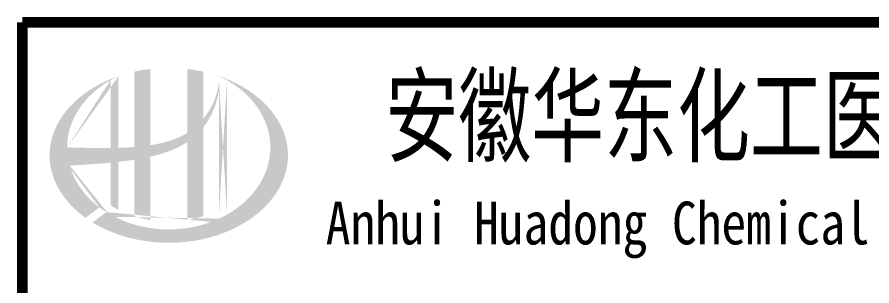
# Model space of a CAD drawing. Extents: x 4414382 to 4540065, y -615151 to -235742.
# Drawn here: x 4513027 to 4518623, y -606321 to -604563 of the extents above; entities that cross this region are included whole.
import ezdxf
from ezdxf.enums import TextEntityAlignment as Align

# ---------------------------------------------------------------- set-up
doc = ezdxf.new("R2010")
doc.units = 0
doc.header["$LTSCALE"] = 1000
doc.header["$MEASUREMENT"] = 0
doc.layers.get('0').update_dxf_attribs({"linetype": 'CONTINUOUS'})
doc.styles.add('宋体', font='', dxfattribs={"width": 0.7})
doc.styles.get('宋体').set_extended_font_data('SimSun')

msp = doc.modelspace()

# ---------------------------------------------------------------- hatches: boundary and pattern name
h = msp.add_hatch(color=256)
edge = h.paths.add_edge_path()
edge.add_spline(control_points=[(4513898.7, -605475.9), (4513904.8, -605474.6), (4513910.9, -605473.1), (4513960, -605461.2), (4514002.6, -605448.3), (4514077.6, -605417.1), (4514110.5, -605400.2), (4514141.4, -605379.6)], knot_values=[61.629012, 61.629012, 61.629012, 61.629012, 63.330431, 63.330431, 75.353634, 75.353634, 85.398649, 85.398649, 85.398649, 85.398649], degree=3, periodic=0)
edge.add_line((4514141.4, -605379.6), (4514141.4, -605889.8))
edge.add_spline(control_points=[(4514141.4, -605889.8), (4514158.5, -605887.1), (4514175.5, -605883.7), (4514210.3, -605875.7), (4514228, -605870.8), (4514245.4, -605865.4)], knot_values=[4.908456, 4.908456, 4.908456, 4.908456, 4.992821, 4.992821, 5.083034, 5.083034, 5.083034, 5.083034], degree=3, periodic=0)
edge.add_line((4514245.4, -605865.4), (4514245.4, -605284))
edge.add_spline(control_points=[(4514245.4, -605284), (4514254, -605273), (4514262.2, -605261.7), (4514288.3, -605222), (4514304, -605192.1), (4514333.2, -605119.3), (4514344.4, -605075.5), (4514349.1, -605030.2), (4514349.2, -605028.9), (4514349.4, -605027.6)], knot_values=[97.991744, 97.991744, 97.991744, 97.991744, 101.64219, 101.64219, 110.337975, 110.337975, 121.934322, 121.934322, 122.270691, 122.270691, 122.270691, 122.270691], degree=3, periodic=0)
edge.add_line((4514349.4, -605027.6), (4514349.4, -604957.2))
edge.add_spline(control_points=[(4514349.4, -604957.2), (4514349.3, -604964.8), (4514348.9, -604972.5), (4514348.4, -604980.2)], knot_values=[126.194075, 126.194075, 126.194075, 126.194075, 128.396762, 128.396762, 128.396762, 128.396762], degree=3, periodic=0)
edge.add_spline(control_points=[(4514348.4, -604980.2), (4514347.9, -604986.4), (4514347.3, -604992.6), (4514346.5, -604998.8)], knot_values=[124.417049, 124.417049, 124.417049, 124.417049, 126.194075, 126.194075, 126.194075, 126.194075], degree=3, periodic=0)
edge.add_spline(control_points=[(4514346.5, -604998.8), (4514345.3, -605007.9), (4514343.9, -605017.1), (4514342.1, -605026.2)], knot_values=[121.80529, 121.80529, 121.80529, 121.80529, 124.417049, 124.417049, 124.417049, 124.417049], degree=3, periodic=0)
edge.add_spline(control_points=[(4514342.1, -605026.2), (4514339.7, -605038.3), (4514336.8, -605050.4), (4514333.3, -605062.5)], knot_values=[118.31574, 118.31574, 118.31574, 118.31574, 121.80529, 121.80529, 121.80529, 121.80529], degree=3, periodic=0)
edge.add_spline(control_points=[(4514333.3, -605062.5), (4514329.8, -605074.6), (4514325.7, -605086.6), (4514321.2, -605098.5)], knot_values=[114.795988, 114.795988, 114.795988, 114.795988, 118.31574, 118.31574, 118.31574, 118.31574], degree=3, periodic=0)
edge.add_spline(control_points=[(4514321.2, -605098.5), (4514316.7, -605110.2), (4514311.7, -605121.7), (4514306.3, -605133)], knot_values=[111.329641, 111.329641, 111.329641, 111.329641, 114.795988, 114.795988, 114.795988, 114.795988], degree=3, periodic=0)
edge.add_spline(control_points=[(4514306.3, -605133), (4514300.8, -605144.6), (4514294.7, -605155.9), (4514288.3, -605167)], knot_values=[107.79529, 107.79529, 107.79529, 107.79529, 111.329641, 111.329641, 111.329641, 111.329641], degree=3, periodic=0)
edge.add_spline(control_points=[(4514288.3, -605167), (4514282, -605177.8), (4514275.3, -605188.4), (4514268.1, -605198.6)], knot_values=[104.343579, 104.343579, 104.343579, 104.343579, 107.79529, 107.79529, 107.79529, 107.79529], degree=3, periodic=0)
edge.add_spline(control_points=[(4514268.1, -605198.6), (4514260.9, -605209), (4514253.3, -605219.1), (4514245.4, -605228.8)], knot_values=[100.8507, 100.8507, 100.8507, 100.8507, 104.343579, 104.343579, 104.343579, 104.343579], degree=3, periodic=0)
edge.add_line((4514245.4, -605228.8), (4514245.4, -604919.5))
edge.add_spline(control_points=[(4514245.4, -604919.5), (4514211.3, -604911.9), (4514176.5, -604906.1), (4514141.4, -604902)], knot_values=[4.423999, 4.423999, 4.423999, 4.423999, 4.558741, 4.558741, 4.558741, 4.558741], degree=3, periodic=0)
edge.add_line((4514141.4, -604902), (4514141.4, -605320.1))
edge.add_spline(control_points=[(4514141.4, -605320.1), (4514069.4, -605364.7), (4513985.2, -605387.9), (4513898.7, -605400.9)], knot_values=[63.246215, 63.246215, 63.246215, 63.246215, 87.689124, 87.689124, 87.689124, 87.689124], degree=3, periodic=0)
edge.add_line((4513898.7, -605400.9), (4513898.7, -604902))
edge.add_spline(control_points=[(4513898.7, -604902), (4513863.5, -604906.1), (4513828.8, -604911.9), (4513794.7, -604919.5)], knot_values=[4.866038, 4.866038, 4.866038, 4.866038, 5.000777, 5.000777, 5.000777, 5.000777], degree=3, periodic=0)
edge.add_line((4513794.7, -604919.5), (4513794.7, -605412.3))
edge.add_spline(control_points=[(4513794.7, -605412.3), (4513793, -605412.5), (4513758.1, -605415.1), (4513723.5, -605416.8), (4513690.7, -605417.9)], knot_values=[43.657356, 43.657356, 43.657356, 43.657356, 44.134253, 53.497092, 53.497092, 53.497092, 53.497092], degree=3, periodic=0)
edge.add_line((4513690.7, -605417.9), (4513690.7, -604948.8))
edge.add_spline(control_points=[(4513690.7, -604948.8), (4513673.7, -604954.6), (4513656.9, -604960.9), (4513640.5, -604967.6)], knot_values=[5.14157, 5.14157, 5.14157, 5.14157, 5.212921, 5.212921, 5.212921, 5.212921], degree=3, periodic=0)
edge.add_spline(control_points=[(4513640.5, -604967.6), (4513633.6, -604970.5), (4513626.7, -604973.4), (4513594.5, -604987.6), (4513570, -604999.8), (4513546.5, -605013)], knot_values=[5.212921, 5.212921, 5.212921, 5.212921, 5.24296, 5.24296, 5.355623, 5.355623, 5.355623, 5.355623], degree=3, periodic=0)
edge.add_spline(control_points=[(4513546.5, -605013), (4513531.6, -605021.4), (4513517.2, -605030.1), (4513503.2, -605039.2)], knot_values=[5.355623, 5.355623, 5.355623, 5.355623, 5.426974, 5.426974, 5.426974, 5.426974], degree=3, periodic=0)
edge.add_spline(control_points=[(4513503.2, -605039.2), (4513495.8, -605044), (4513488.5, -605049), (4513475, -605058.4), (4513468.8, -605063), (4513462.6, -605067.6)], knot_values=[5.426974, 5.426974, 5.426974, 5.426974, 5.464765, 5.464765, 5.498325, 5.498325, 5.498325, 5.498325], degree=3, periodic=0)
edge.add_spline(control_points=[(4513462.6, -605067.6), (4513436.6, -605087.1), (4513412.5, -605108), (4513390.6, -605130)], knot_values=[5.498325, 5.498325, 5.498325, 5.498325, 5.641027, 5.641027, 5.641027, 5.641027], degree=3, periodic=0)
edge.add_spline(control_points=[(4513390.6, -605130), (4513383.6, -605137), (4513376.8, -605144.1), (4513356.4, -605166.7), (4513343.5, -605182.5), (4513331.7, -605198.7)], knot_values=[5.641027, 5.641027, 5.641027, 5.641027, 5.686569, 5.686569, 5.783729, 5.783729, 5.783729, 5.783729], degree=3, periodic=0)
edge.add_spline(control_points=[(4513331.7, -605198.7), (4513316.6, -605219.5), (4513303.3, -605240.9), (4513290.2, -605265.8), (4513288.6, -605269), (4513287, -605272.2)], knot_values=[5.783729, 5.783729, 5.783729, 5.783729, 5.908374, 5.908374, 5.92643, 5.92643, 5.92643, 5.92643], degree=3, periodic=0)
edge.add_spline(control_points=[(4513287, -605272.2), (4513274.5, -605297.3), (4513264.5, -605323), (4513257, -605348.9)], knot_values=[5.92643, 5.92643, 5.92643, 5.92643, 6.069132, 6.069132, 6.069132, 6.069132], degree=3, periodic=0)
edge.add_spline(control_points=[(4513257, -605348.9), (4513253.7, -605360), (4513251, -605371.2), (4513245.6, -605397.3), (4513243.4, -605412.4), (4513241.9, -605427.4)], knot_values=[6.069132, 6.069132, 6.069132, 6.069132, 6.130179, 6.130179, 6.211834, 6.211834, 6.211834, 6.211834], degree=3, periodic=0)
edge.add_spline(control_points=[(4513241.9, -605427.4), (4513240.7, -605440.6), (4513240, -605453.8), (4513240, -605467)], knot_values=[6.211834, 6.211834, 6.211834, 6.211834, 6.283185, 6.283185, 6.283185, 6.283185], degree=3, periodic=0)
edge.add_spline(control_points=[(4513240, -605467), (4513240, -605476.3), (4513240.3, -605485.6), (4513241, -605495)], knot_values=[6.283185, 6.283185, 6.283185, 6.283185, 6.333655, 6.333655, 6.333655, 6.333655], degree=3, periodic=0)
edge.add_spline(control_points=[(4513241, -605495), (4513242.2, -605513.6), (4513244.7, -605532.2), (4513248.5, -605550.7)], knot_values=[6.333655, 6.333655, 6.333655, 6.333655, 6.434594, 6.434594, 6.434594, 6.434594], degree=3, periodic=0)
edge.add_spline(control_points=[(4513248.5, -605550.7), (4513248.8, -605552), (4513249, -605553.2), (4513252.9, -605571.7), (4513257.7, -605588.9), (4513263.6, -605605.9)], knot_values=[6.434594, 6.434594, 6.434594, 6.434594, 6.441278, 6.441278, 6.535532, 6.535532, 6.535532, 6.535532], degree=3, periodic=0)
edge.add_spline(control_points=[(4513263.6, -605605.9), (4513269.8, -605624.1), (4513277.3, -605642.1), (4513286.1, -605659.9)], knot_values=[6.535532, 6.535532, 6.535532, 6.535532, 6.636471, 6.636471, 6.636471, 6.636471], degree=3, periodic=0)
edge.add_spline(control_points=[(4513286.1, -605659.9), (4513288.3, -605664.4), (4513290.6, -605668.9), (4513299.9, -605686.5), (4513307.6, -605699.6), (4513316, -605712.4)], knot_values=[6.636471, 6.636471, 6.636471, 6.636471, 6.661894, 6.661894, 6.73741, 6.73741, 6.73741, 6.73741], degree=3, periodic=0)
edge.add_spline(control_points=[(4513316, -605712.4), (4513327.2, -605729.6), (4513339.5, -605746.4), (4513353.1, -605762.7)], knot_values=[6.73741, 6.73741, 6.73741, 6.73741, 6.838349, 6.838349, 6.838349, 6.838349], degree=3, periodic=0)
edge.add_spline(control_points=[(4513353.1, -605762.7), (4513359, -605769.9), (4513365.1, -605777), (4513379.7, -605792.9), (4513388.2, -605801.7), (4513397.1, -605810.4)], knot_values=[6.838349, 6.838349, 6.838349, 6.838349, 6.88251, 6.88251, 6.939288, 6.939288, 6.939288, 6.939288], degree=3, periodic=0)
edge.add_spline(control_points=[(4513397.1, -605810.4), (4513412.8, -605825.8), (4513429.7, -605840.6), (4513447.6, -605854.8)], knot_values=[6.939288, 6.939288, 6.939288, 6.939288, 7.040227, 7.040227, 7.040227, 7.040227], degree=3, periodic=0)
edge.add_spline(control_points=[(4513447.6, -605854.8), (4513456.6, -605861.9), (4513465.7, -605868.8), (4513475.2, -605875.6)], knot_values=[7.040227, 7.040227, 7.040227, 7.040227, 7.090696, 7.090696, 7.090696, 7.090696], degree=3, periodic=0)
edge.add_line((4513475.2, -605875.6), (4513566.4, -605807.2))
edge.add_ellipse((4514020, -605415), major_axis=(665, 0), ratio=0.806676, start_angle=192.819, end_angle=226.9853, ccw=False)
edge.add_spline(control_points=[(4513371.6, -605534), (4513395.6, -605532.5), (4513419.7, -605531.1), (4513508.4, -605525.6), (4513573.2, -605521.2), (4513638.7, -605514.9)], knot_values=[11.398263, 11.398263, 11.398263, 11.398263, 18.40729, 18.40729, 37.18094, 37.18094, 37.18094, 37.18094], degree=3, periodic=0)
edge.add_line((4513638.7, -605514.9), (4513638.7, -605794))
edge.add_spline(control_points=[(4513638.7, -605794), (4513642.3, -605796.2), (4513645.8, -605798.4), (4513662.8, -605808.6), (4513676.6, -605816.2), (4513690.7, -605823.3)], knot_values=[4.049945, 4.049945, 4.049945, 4.049945, 4.072021, 4.072021, 4.153257, 4.153257, 4.153257, 4.153257], degree=3, periodic=0)
edge.add_line((4513690.7, -605823.3), (4513690.7, -605509.5))
edge.add_spline(control_points=[(4513690.7, -605509.5), (4513722.9, -605505.8), (4513755.3, -605501.5), (4513790.1, -605496.2), (4513792.4, -605495.8), (4513794.7, -605495.5)], knot_values=[42.135009, 42.135009, 42.135009, 42.135009, 51.307228, 51.307228, 51.948574, 51.948574, 51.948574, 51.948574], degree=3, periodic=0)
edge.add_line((4513794.7, -605495.5), (4513794.7, -605865.4))
edge.add_spline(control_points=[(4513794.7, -605865.4), (4513828.3, -605875.9), (4513863.2, -605884.1), (4513898.7, -605889.8)], knot_values=[4.34174, 4.34174, 4.34174, 4.34174, 4.516316, 4.516316, 4.516316, 4.516316], degree=3, periodic=0)
edge.add_line((4513898.7, -605889.8), (4513898.7, -605475.9))
edge = h.paths.add_edge_path(flags=16)
edge.add_ellipse((4514020, -605415), major_axis=(665, 0), ratio=0.806676, start_angle=124.9875, end_angle=179.999, ccw=False)
edge.add_line((4513638.7, -604975.5), (4513638.7, -605419.1))
edge.add_spline(control_points=[(4513638.7, -605419.1), (4513543.4, -605420.4), (4513449.4, -605417.3), (4513355, -605415)], knot_values=[11.27373, 11.27373, 11.27373, 11.27373, 38.687513, 38.687513, 38.687513, 38.687513], degree=3, periodic=0)
edge = h.paths.add_edge_path()
edge.add_spline(control_points=[(4513521.2, -605906.1), (4513552.2, -605925.1), (4513585.4, -605942.4), (4513670, -605979.6), (4513723.3, -605997.5), (4513834, -606024), (4513891.5, -606032.7), (4514007.6, -606040.5), (4514066.3, -606039.6), (4514181.9, -606028.1), (4514238.7, -606017.6), (4514347.8, -605987.5), (4514399.9, -605968), (4514496.8, -605921.1), (4514541.6, -605893.8), (4514621.5, -605832.8), (4514656.7, -605799.2), (4514716, -605727.8), (4514740.1, -605689.9), (4514776.5, -605611.8), (4514788.8, -605571.5), (4514801.4, -605490.3), (4514801.7, -605449.4), (4514790.2, -605367.9), (4514778.4, -605327.4), (4514742.8, -605248.6), (4514719, -605210.4), (4514660.2, -605138.3), (4514625.1, -605104.3), (4514545.3, -605042.7), (4514500.6, -605015), (4514419.4, -604975.2), (4514385, -604961), (4514349.4, -604948.8)], knot_values=[0.886421, 0.886421, 0.886421, 0.886421, 1.040557, 1.040557, 1.261172, 1.261172, 1.481788, 1.481788, 1.702404, 1.702404, 1.92302, 1.92302, 2.143636, 2.143636, 2.364252, 2.364252, 2.584868, 2.584868, 2.805484, 2.805484, 3.026099, 3.026099, 3.246715, 3.246715, 3.46852, 3.46852, 3.690325, 3.690325, 3.91213, 3.91213, 4.133935, 4.133935, 4.283209, 4.283209, 4.283209, 4.283209], degree=3, periodic=0)
edge.add_line((4514349.4, -604948.8), (4514349.4, -604948.8))
edge.add_spline(control_points=[(4514349.4, -604948.9), (4514349.4, -604951.7), (4514349.4, -604954.4), (4514349.4, -604957.2)], knot_values=[128.396762, 128.396762, 128.396762, 128.396762, 129.192193, 129.192193, 129.192193, 129.192193], degree=3, periodic=0)
edge.add_line((4514349.4, -604957.2), (4514349.4, -605881))
edge.add_ellipse((4514020, -605415), major_axis=(665, 0), ratio=0.806676, start_angle=232.1054, end_angle=299.6833, ccw=False)
edge.add_line((4513611.6, -605838.3), (4513521.2, -605906.1))
edge = h.paths.add_edge_path(flags=16)
edge.add_ellipse((4514020, -605415), major_axis=(665, 0), ratio=0.806676, start_angle=304.9875, end_angle=415.0121, ccw=False)
edge.add_line((4514401.4, -605854.5), (4514401.4, -604975.5))

# ---------------------------------------------------------------- linework, layer by layer
at = {"const_width": 70}
for points in [[(4513062.2, -604597.6), (4513062.2, -610597.6)], [(4531062.2, -604597.6), (4513062.2, -604597.6)]]:
    msp.add_lwpolyline(points, dxfattribs=at)

# ---------------------------------------------------------------- texts
at = {"style": '宋体'}
for s, height, width, p in [('安徽华东化工医药工程有限责任公司', 500, 0.7, (4519257.1, -605197.6)), ('Anhui Huadong Chemical & Medical Engineering Co.,Ltd', 280, 0.85, (4519257.1, -605947.6))]:
    msp.add_text(s, height=height, dxfattribs=dict(at, width=width)).set_placement(p, align=Align.MIDDLE)

doc.saveas('drawing.dxf')
